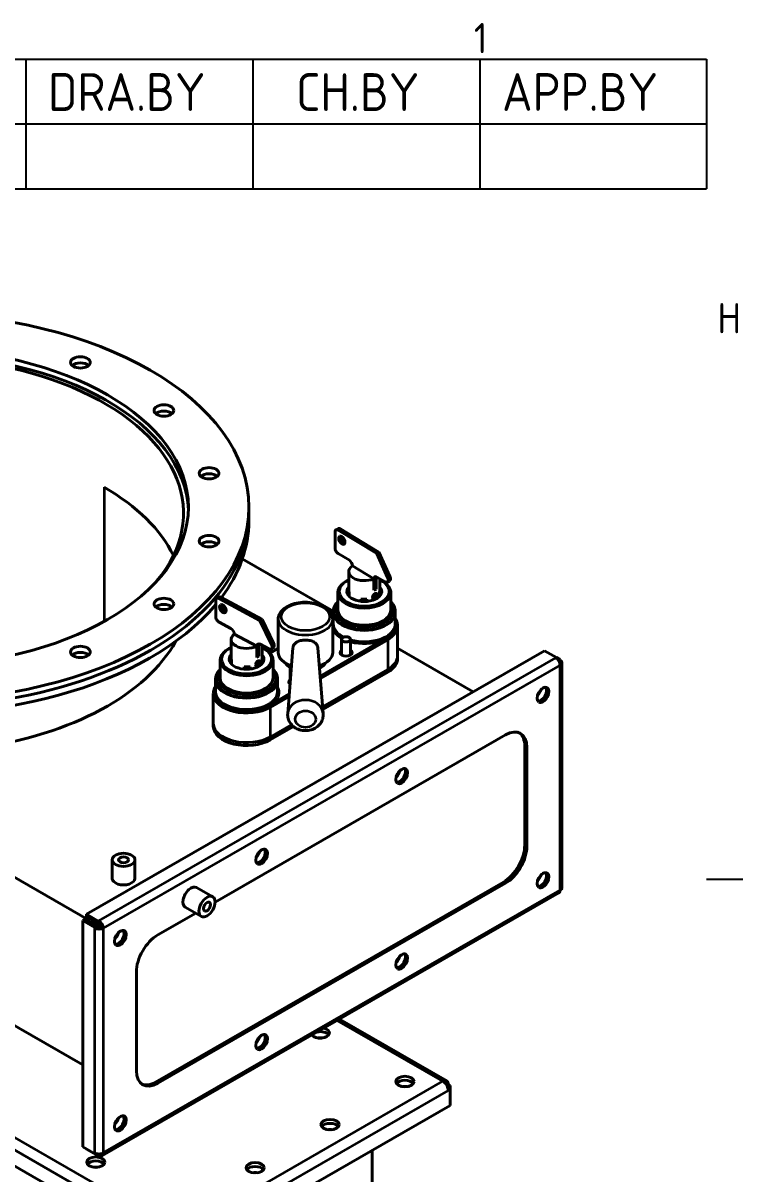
# Model space of a CAD drawing. Header units: millimetres. Extents: x 0 to 4205, y 0 to 2970.
# Drawn here: x 3879.1 to 4117, y 2501.3 to 2882 of the extents above; entities that cross this region are included whole.
import ezdxf

# ---------------------------------------------------------------- set-up
doc = ezdxf.new("R2010")
doc.units = ezdxf.units.MM
doc.header["$LTSCALE"] = 5
doc.layers.get('0').update_dxf_attribs({"color": 3, "lineweight": 25})
for name, color, linetype, lineweight in [('가시적인 것(ISO)', 3, 'Continuous', 40), ('가시적인 좁은 것(ISO)', 3, 'Continuous', 35), ('경계(ISO)', 7, 'Continuous', 25), ('기호(ISO)', 5, 'Continuous', 25)]:
    doc.layers.add(name, color=color, linetype=linetype, lineweight=lineweight)
doc.styles.add('ISO ProportionalPSTEK', font='isocp.shx')
doc.styles.add('문자 텍스트_PSTEK_POSCO', font='isocp.shx')

# ---------------------------------------------------------------- blocks, each defined once
blk = doc.blocks.new('경계 Default Border')
at = {"layer": '경계(ISO)'}
blk.add_line((821, 519.75), (823.4, 519.75), dxfattribs=at)
at = {"layer": '경계(ISO)', "color": 2, "char_height": 2, "attachment_point": 7, "style": '문자 텍스트_PSTEK_POSCO'}
for s, insert in [('1', (805.616, 574.4)), ('H', (821.719, 555.875))]:
    blk.add_mtext(s, dxfattribs=dict(at, insert=insert))
blk = doc.blocks.new('리비전 내역')
at = {"layer": '기호(ISO)'}
for p, q in [((669, 574), (821, 574)), ((776, 574), (776, 569.72)), ((791, 574), (791, 569.72)), ((806, 574), (806, 569.72)), ((821, 574), (821, 569.72)), ((669, 569.72), (821, 569.72)), ((776, 569.72), (776, 565.44)), ((791, 569.72), (791, 565.44)), ((806, 569.72), (806, 565.44)), ((821, 569.72), (821, 565.44)), ((669, 565.44), (821, 565.44))]:
    blk.add_line(p, q, dxfattribs=at)
at = {"layer": '기호(ISO)', "color": 2, "char_height": 2.5, "attachment_point": 7, "style": 'ISO ProportionalPSTEK'}
for s, insert in [('DRA.BY', (777.476, 570.583)), ('CH.BY', (793.864, 570.583)), ('APP.BY', (807.478, 570.583))]:
    blk.add_mtext(s, dxfattribs=dict(at, insert=insert))

msp = doc.modelspace()

# ---------------------------------------------------------------- linework, layer by layer
at = {"layer": '가시적인 것(ISO)'}
for p, q in [((3953.7363, 2719.794), (3953.7363, 2721.8379)), ((3953.7363, 2719.794), (3953.7363, 2717.3414)), ((3982.5186, 2714.3773), (3983.2439, 2714.7738)), ((3996.7003, 2706.9575), (3983.9634, 2714.6839)), ((3982.2054, 2713.6876), (3982.2054, 2708.3735)), ((3995.9751, 2706.561), (3983.2381, 2714.2874)), ((3981.6126, 2687.4194), (3951.5582, 2704.7266)), ((3983.2381, 2706.5207), (3986.9556, 2704.2657)), ((3995.9751, 2706.561), (3996.7003, 2706.9575)), ((3999.5821, 2698.56), (3995.9751, 2706.561)), ((4000.3074, 2698.9565), (3996.7003, 2706.9575)), ((3986.7376, 2700.4809), (3986.7376, 2694.3493)), ((3987.9883, 2702.4129), (3995.0116, 2698.1525)), ((3995.0116, 2694.3911), (3995.0116, 2698.1525)), ((3995.0284, 2694.3808), (3995.0284, 2698.1423)), ((3995.7537, 2694.7773), (3995.7537, 2698.5387)), ((3996.0612, 2698.7421), (3998.7507, 2697.1106)), ((3996.9876, 2698.1801), (3996.9876, 2694.3493)), ((3999.4702, 2697.0207), (4000.1955, 2697.4172)), ((3943.0758, 2691.6367), (3943.7586, 2692.0574)), ((3958.0622, 2684.7329), (3944.5455, 2692.0067)), ((3983.1126, 2693.5318), (3983.1126, 2687.8089)), ((3986.8118, 2693.8489), (3986.8118, 2692.358)), ((3995.0224, 2692.5281), (3994.7957, 2692.6587)), ((3995.0116, 2694.3911), (3995.0284, 2694.3808)), ((3995.0224, 2692.5281), (3995.0224, 2692.3041)), ((3995.0284, 2694.3808), (3995.7537, 2694.7773)), ((3996.8614, 2693.6984), (3996.8614, 2692.3042)), ((3996.8614, 2693.2154), (3996.9134, 2693.2146)), ((3996.9134, 2693.8489), (3996.9134, 2693.2146)), ((4000.6126, 2693.5318), (4000.6126, 2687.8089)), ((3942.7668, 2690.9494), (3942.7668, 2685.6354)), ((3957.3794, 2684.3121), (3943.8627, 2691.586)), ((3990.7322, 2691.4707), (3990.7322, 2690.694)), ((3990.7589, 2691.4673), (3990.7589, 2690.6909)), ((3992.7316, 2691.4408), (3992.7316, 2690.6674)), ((3957.3794, 2684.3121), (3958.0622, 2684.7329)), ((3961.2073, 2676.4393), (3957.3794, 2684.3121)), ((3961.89, 2676.86), (3958.0622, 2684.7329)), ((3963.4171, 2673.7497), (3963.4171, 2684.7865)), ((3981.3347, 2685.5604), (3981.6126, 2685.7204)), ((3981.4171, 2673.7497), (3981.4171, 2684.7865)), ((3981.6126, 2686.9914), (3981.6126, 2683.3124)), ((4002.1126, 2686.9914), (4002.1126, 2683.2865)), ((3943.8627, 2683.8193), (3947.8077, 2681.6963)), ((4002.8626, 2682.4949), (4002.8626, 2672.6843)), ((3947.8467, 2678.0852), (3947.8467, 2671.9536)), ((3948.9037, 2679.8802), (3956.3569, 2675.8693)), ((3984.3522, 2672.98), (3984.3522, 2678.1156)), ((3987.3522, 2672.98), (3987.3522, 2678.1156)), ((3998.126, 2677.91), (3998.126, 2677.91)), ((3900.0851, 2587.187), (4051.4666, 2674.3618)), ((3956.3569, 2672.1079), (3956.3569, 2675.8693)), ((3956.3748, 2672.0983), (3956.3748, 2675.8597)), ((3957.0576, 2672.5191), (3957.0576, 2676.2805)), ((3957.4707, 2676.4963), (3960.325, 2674.9603)), ((3958.0967, 2676.1594), (3958.0967, 2671.9536)), ((3960.4821, 2673.8528), (3960.4821, 2674.0437)), ((3960.6665, 2673.6583), (3963.4171, 2675.2423)), ((3961.1119, 2674.9096), (3961.7947, 2675.3304)), ((3968.3047, 2675.2887), (3966.5512, 2653.5705)), ((3976.5296, 2675.2887), (3978.283, 2653.5705)), ((4027.8771, 2660.7775), (4002.8626, 2675.1824)), ((4051.4666, 2674.3618), (4055.3557, 2672.1222)), ((3944.2217, 2671.136), (3944.2217, 2665.4132)), ((3947.9142, 2671.476), (3947.9142, 2670.796)), ((3947.9142, 2670.796), (3947.9819, 2670.7974)), ((3947.9819, 2671.2801), (3947.9819, 2669.8993)), ((3952.1424, 2669.0412), (3952.1424, 2668.2682)), ((3954.1066, 2669.0755), (3954.1066, 2668.2987)), ((3954.1412, 2669.0801), (3954.1412, 2668.3028)), ((3956.1315, 2670.1324), (3956.0543, 2670.1769)), ((3956.1315, 2670.1324), (3956.1315, 2669.8339)), ((3956.3569, 2672.1079), (3956.3748, 2672.0983)), ((3956.3748, 2672.0983), (3957.0576, 2672.5191)), ((3958.0291, 2671.476), (3958.0291, 2669.9693)), ((3961.7217, 2671.136), (3961.7217, 2665.4132)), ((4002.8626, 2671.7441), (4002.8626, 2672.6843)), ((4055.3557, 2672.1222), (4055.1486, 2672.003)), ((4055.3557, 2671.8661), (4055.3557, 2672.1222)), ((4056.5628, 2671.4217), (4055.3557, 2672.1168)), ((4056.0416, 2671.1216), (4056.5628, 2671.4217)), ((4056.1506, 2670.9448), (4056.5628, 2671.1823)), ((4056.5628, 2671.1823), (4056.5628, 2671.4217)), ((4057.1486, 2595.9711), (4057.1486, 2670.3679)), ((3967.3816, 2663.8552), (3967.3816, 2668.3429)), ((3978.1028, 2655.8023), (3999.6407, 2668.2052)), ((3978.1028, 2655.8023), (3999.6407, 2668.2052)), ((3978.1754, 2654.9039), (3999.6407, 2667.265)), ((3942.7217, 2664.5956), (3942.7217, 2660.8907)), ((3963.2217, 2664.5956), (3963.2217, 2660.9167)), ((3941.9717, 2660.0991), (3941.9717, 2650.2886)), ((3901.0859, 2585.1652), (3777.9628, 2656.0671)), ((3941.9717, 2649.3484), (3941.9717, 2650.2886)), ((3960.7499, 2645.8094), (3967.8276, 2649.8852)), ((3960.7499, 2645.8094), (3967.8276, 2649.8852)), ((3942.5418, 2591.2211), (4038.5316, 2646.498)), ((3960.7499, 2644.8692), (3968.4418, 2649.2987)), ((4044.8956, 2610.0998), (4044.8956, 2642.8017)), ((4045.6027, 2642.3945), (4045.6027, 2609.6926)), ((3898.878, 2537.3838), (3777.9628, 2607.0143)), ((3908.5631, 2599.0597), (3908.5631, 2605.1913)), ((3916.0631, 2599.0597), (3916.0631, 2605.1913)), ((3922.9197, 2531.6831), (4037.8245, 2597.8524)), ((4038.5316, 2597.4452), (3923.6268, 2531.2759)), ((3905.1794, 2507.3016), (4056.1467, 2594.2379)), ((3936.4583, 2596.0215), (3941.7616, 2592.9676)), ((3932.7155, 2589.5222), (3938.0188, 2586.4682)), ((3899.5851, 2585.5034), (3898.878, 2585.0962)), ((3903.4742, 2583.2638), (3899.5851, 2585.5034)), ((3903.9742, 2584.9474), (3900.0851, 2587.187)), ((3900.0851, 2586.3694), (3900.0851, 2587.187)), ((3903.9742, 2584.1299), (3900.0851, 2586.3694)), ((3901.358, 2585.6365), (3900.858, 2584.7704)), ((3901.7065, 2584.8552), (3902.2106, 2585.1455)), ((3923.6268, 2580.3287), (3936.1535, 2587.5424)), ((3898.878, 2585.0962), (3902.7671, 2582.8567)), ((3898.878, 2510.2205), (3898.878, 2585.0962)), ((3901.7065, 2584.8552), (3903.4742, 2583.8372)), ((3901.7065, 2584.2818), (3901.7065, 2584.8552)), ((3903.4742, 2583.2638), (3902.7671, 2582.8567)), ((3903.4742, 2583.0244), (3902.7671, 2582.6172)), ((3902.7671, 2582.8567), (3902.7671, 2582.6172)), ((3904.1854, 2584.2468), (3903.4742, 2583.8372)), ((3903.4742, 2583.8372), (3903.4742, 2583.2638)), ((3903.4742, 2583.0244), (3903.4742, 2583.2638)), ((3904.1813, 2585.0667), (3903.9742, 2584.9474)), ((3903.9742, 2584.1299), (3903.9742, 2584.9474)), ((3904.1813, 2584.2491), (3903.9742, 2584.1299)), ((3904.633, 2583.8005), (3904.089, 2582.8582)), ((3904.1813, 2584.2491), (3904.1813, 2585.0667)), ((3904.8884, 2583.0244), (3905.5955, 2582.6172)), ((3916.5557, 2535.3794), (3916.5557, 2568.0813)), ((3775.4715, 2561.9671), (3929.7182, 2473.1423)), ((4019.0963, 2532.078), (3983.6503, 2552.49)), ((4019.6165, 2530.9295), (4019.1012, 2530.6327)), ((4019.3678, 2530.0821), (4020.2279, 2530.5774)), ((4019.5083, 2529.66), (4020.2279, 2529.2456)), ((4019.6165, 2530.9295), (4020.2279, 2530.5774)), ((4020.2279, 2529.2456), (4019.6165, 2528.8935)), ((4020.2279, 2530.5774), (4020.2279, 2529.2456)), ((4020.2279, 2529.2456), (4020.2279, 2523.9316)), ((4020.2279, 2523.9316), (3932.031, 2473.1423)), ((3902.7671, 2507.981), (3898.878, 2510.2205)), ((3900.0851, 2509.5254), (3900.0851, 2509.52)), ((3900.0851, 2509.52), (3903.9742, 2507.2804)), ((3994.5142, 2322.5816), (3994.5142, 2509.124)), ((3902.7671, 2508.2204), (3902.7671, 2507.981)), ((3902.9904, 2508.1095), (3902.7671, 2507.981)), ((3903.9742, 2507.8893), (3903.9742, 2507.2804)), ((3903.9742, 2507.2804), (3904.1813, 2507.3997)), ((3904.1813, 2507.8831), (3904.1813, 2507.3997))]:
    msp.add_line(p, q, dxfattribs=at)
for centre, major_axis, ratio in [((3842.4863, 2721.8379), (-111.25, 0), 0.5758617), ((3842.4863, 2721.8379), (91.25, 0), 0.5758617), ((3898.0433, 2769.719), (3.25, 0), 0.5758617), ((3925.6332, 2753.831), (3.25, 0), 0.5758617), ((3940.5648, 2733.0724), (3.25, 0), 0.5758617), ((3940.5648, 2710.6034), (3.25, 0), 0.5758617), ((3984.443, 2710.8995), (-0.7195, 1.3162), 0.56286886), ((3925.6332, 2689.8447), (3.25, 0), 0.5758617), ((3945.1413, 2688.2409), (-0.7869, 1.277), 0.59732622), ((3985.8522, 2678.1156), (1.5, 0), 0.5758617), ((3898.0433, 2673.9567), (3.25, 0), 0.5758617), ((4050.906, 2659.7555), (-1.3723, -2.3831), 0.57809312), ((4004.2369, 2632.8806), (-1.3723, -2.3831), 0.57809312), ((3957.9214, 2606.2093), (-1.3723, -2.3831), 0.57809312), ((3912.3131, 2605.1913), (3.75, 0), 0.5758617), ((3912.3131, 2605.1913), (1.6617, 0), 0.5758617), ((4050.906, 2598.4395), (-1.3723, -2.3831), 0.57809312), ((3939.8902, 2589.7179), (-1.8714, -3.2497), 0.57809312), ((3939.8902, 2589.7179), (-0.8293, -1.44), 0.57809312), ((3911.2524, 2579.3344), (-1.3723, -2.3831), 0.57809312), ((4004.2369, 2571.5646), (-1.3723, -2.3831), 0.57809312), ((3957.9214, 2544.8933), (-1.3723, -2.3831), 0.57809312), ((4005.2976, 2531.8536), (3, 0), 0.5758617), ((3911.2524, 2518.0184), (-1.3723, -2.3831), 0.57809312), ((3980.5489, 2517.6017), (3, 0), 0.5758617), ((3903.1207, 2505.1823), (3, 0), 0.5758617), ((3955.8001, 2503.3499), (3, 0), 0.5758617)]:
    msp.add_ellipse(centre, major_axis=major_axis, ratio=ratio, dxfattribs=at)
for centre, major_axis, ratio, start_param, end_param in [((3842.4863, 2719.794), (-89.65, 0), 0.5758617, 2.69152179, 6.73325617), ((3842.4863, 2719.794), (91.25, 0), 0.5758617, 0.01944908, 3.12214357), ((3898.0433, 2767.6752), (-3.25, 0), 0.5758617, 3.71921786, 5.7055601), ((3925.6332, 2751.7872), (-3.25, 0), 0.5758617, 3.71921786, 5.7055601), ((3940.5648, 2731.0285), (-3.25, 0), 0.5758617, 3.71921786, 5.7055601), ((3842.4863, 2691.9156), (89.65, 0), 0.5758617, 0.27339621, 0.78539816), ((3842.4863, 2719.794), (111.25, 0), 0.5758617, 3.14159265, 6.28318531), ((3842.4863, 2719.794), (111.25, 0), 0.5758617, 3.14159265, 6.28318531), ((3842.4863, 2717.3414), (-111.25, 0), 0.5758617, 0, 2.6937835), ((3842.4863, 2717.3414), (111.25, 0), 0.5758617, 5.87582548, 6.28318531), ((3983.9634, 2713.4576), (-0.7195, 1.3162), 0.56286886, 5.51238661, 6.28318531), ((3983.2381, 2713.0611), (-0.7195, 1.3162), 0.56286886, 5.51238661, 7.08318293), ((3985.1682, 2711.296), (0.7195, -1.3162), 0.56286886, 3.65309078, 5.77168718), ((3940.5648, 2708.5595), (-3.25, 0), 0.5758617, 3.71921786, 5.7055601), ((3983.2381, 2707.7471), (0.7195, -1.3162), 0.56286886, 3.94159028, 5.51238661), ((3986.9556, 2703.0394), (0.7195, -1.3162), 0.56286886, 0.79999763, 2.37079395), ((3991.8626, 2700.4809), (-5.125, 0), 0.5758617, 5.56950331, 8.51566315), ((3996.0612, 2697.5158), (-0.7195, 1.3162), 0.56286886, 5.51238661, 7.08318293), ((3996.7864, 2697.9123), (-0.7195, 1.3162), 0.56286886, 0.51149813, 0.79999763), ((3991.8626, 2700.4809), (5.125, 0), 0.5758617, 5.57458351, 5.66129034), ((3998.7507, 2698.3369), (0.7195, -1.3162), 0.56286886, 5.51238661, 7.71820967), ((3999.476, 2698.7334), (0.7195, -1.3162), 0.56286886, 0, 1.43502436), ((3943.8627, 2690.3597), (-0.7869, 1.277), 0.59732622, 5.48221251, 7.05300883), ((3944.5455, 2690.7804), (-0.7869, 1.277), 0.59732622, 5.48221251, 6.28318531), ((3991.8626, 2693.9406), (-5.75, 0), 0.5758617, 5.81260284, 9.89536042), ((3991.8626, 2692.7142), (-5.75, 0), 0.5758617, 5.81074771, 6.09693291), ((3991.8626, 2694.3493), (-5.125, 0), 0.5758617, 0, 0.17038155), ((3991.8626, 2693.9406), (4, 0), 0.5758617, 5.62311497, 5.71399405), ((3991.8626, 2694.3493), (5.125, 0), 0.5758617, 6.06080328, 6.28318531), ((3991.8626, 2692.7142), (5.75, 0), 0.5758617, 0.1862524, 0.4724376), ((3925.6332, 2687.8008), (-3.25, 0), 0.5758617, 3.71921786, 5.7055601), ((3945.8241, 2688.6616), (0.7869, -1.277), 0.59732622, 3.60561536, 5.8191626), ((3991.8626, 2694.3493), (-5.125, 0), 0.5758617, 1.3484143, 1.74117788), ((3943.8627, 2685.0456), (0.7869, -1.277), 0.59732622, 3.91141618, 5.48221251), ((3991.8626, 2686.9914), (-10.25, 0), 0.5758617, 6.24936348, 9.45859979), ((3991.8626, 2687.8089), (-8.75, 0), 0.5758617, 0, 3.14159265), ((3947.8077, 2680.47), (0.7869, -1.277), 0.59732622, 0.76982353, 2.34061985), ((3842.4863, 2693.2237), (91.25, 0), 0.5758617, 3.92699082, 5.97808079), ((3952.9717, 2678.0852), (-5.125, 0), 0.5758617, 5.62935276, 8.5755126), ((3957.4707, 2675.27), (-0.7869, 1.277), 0.59732622, 5.48221251, 7.05300883), ((3958.1535, 2675.6907), (-0.7869, 1.277), 0.59732622, 0.4640227, 0.76982353), ((3952.9717, 2678.0852), (5.125, 0), 0.5758617, 5.63516919, 5.73732576), ((3961.0077, 2676.6074), (0.7869, -1.277), 0.59732622, 0, 1.40485026), ((3991.8626, 2672.6843), (-11, 0), 0.5758617, 4.10891769, 4.10892318), ((3898.0433, 2671.9129), (-3.25, 0), 0.5758617, 3.71921786, 5.7055601), ((3952.9717, 2671.5448), (-5.75, 0), 0.5758617, 5.81260284, 9.89536042), ((3958.9821, 2674.0437), (1.5, 0), 0.5758617, 6.09248454, 7.77818741), ((3960.325, 2676.1866), (0.7869, -1.277), 0.59732622, 5.48221251, 7.68803557), ((3972.4171, 2673.7497), (-9, 0), 0.5758617, 0, 1.03477848), ((3972.4171, 2673.7497), (9, 0), 0.5758617, 5.24840683, 6.28318531), ((3985.8522, 2673.7418), (-2, 0), 0.5758617, 5.56045106, 10.14751221), ((3952.9717, 2670.3185), (-5.75, 0), 0.5758617, 5.81074771, 6.09693291), ((3952.9717, 2671.9536), (-5.125, 0), 0.5758617, 0, 0.230231), ((3952.9717, 2671.9536), (-5.125, 0), 0.5758617, 1.40826374, 1.80102732), ((3952.9717, 2671.5448), (4, 0), 0.5758617, 5.62311497, 5.78428346), ((3952.9717, 2671.9536), (5.125, 0), 0.5758617, 6.12065272, 6.28318531), ((3952.9717, 2670.3185), (5.75, 0), 0.5758617, 0.1862524, 0.4724376), ((3968.8816, 2668.3429), (-1.5, 0), 0.5758617, 5.52561209, 6.94784004), ((3991.8626, 2672.6843), (11, 0), 0.5758617, 5.49778714, 6.28318531), ((3991.8626, 2672.6843), (11, 0), 0.5758617, 5.49778714, 6.28318531), ((3991.8626, 2671.7441), (11, 0), 0.5758617, 5.49778714, 6.28318531), ((4055.1486, 2670.3679), (0.9981, -1.7332), 0.57809312, 0.78733187, 2.3581282), ((4055.1486, 2670.3679), (2, 0), 0.5758617, 5.49778714, 7.06858347), ((3952.9717, 2665.4132), (-8.75, 0), 0.5758617, 0, 3.14159265), ((3952.9717, 2664.5956), (-10.25, 0), 0.5758617, 6.24936348, 9.45859979), ((3968.8816, 2663.9691), (-2, 0), 0.5758617, 5.56045106, 6.96758647), ((4048.4311, 2661.1807), (-1.3723, -2.3831), 0.57809312, 1.11570041, 2.02589224), ((4048.4311, 2661.1807), (1.3723, 2.3831), 0.57809312, 4.25729306, 5.1674849), ((4050.1989, 2660.1627), (-1.3723, -2.3831), 0.57809312, 0.25953791, 2.88205475), ((4050.1989, 2660.1627), (1.3723, 2.3831), 0.57809312, 3.40113056, 6.0236474), ((3952.9717, 2650.2886), (-11, 0), 0.5758617, 0, 2.35619449), ((3952.9717, 2650.2886), (-11, 0), 0.5758617, 0, 2.35619449), ((3952.9717, 2649.3484), (-11, 0), 0.5758617, 0, 2.35619449), ((4038.5316, 2638.3225), (4.9903, 8.6658), 0.57809312, 5.49585344, 7.06664976), ((4037.8245, 2638.7297), (4.9903, 8.6658), 0.57809312, 5.49585344, 6.21255225), ((4001.7621, 2634.3058), (-1.3723, -2.3831), 0.57809312, 1.11570041, 2.02589224), ((4001.7621, 2634.3058), (1.3723, 2.3831), 0.57809312, 4.25729306, 5.1674849), ((4003.5298, 2633.2878), (-1.3723, -2.3831), 0.57809312, 0.25953791, 2.88205475), ((4003.5298, 2633.2878), (1.3723, 2.3831), 0.57809312, 3.40113056, 6.0236474), ((3957.2143, 2606.6165), (-1.3723, -2.3831), 0.57809312, 0.25953791, 2.88205475), ((3957.2143, 2606.6165), (1.3723, 2.3831), 0.57809312, 3.40113056, 6.0236474), ((4037.8245, 2606.0279), (4.9903, 8.6658), 0.57809312, 3.92505711, 5.49585344), ((4038.5316, 2605.6207), (-4.9903, -8.6658), 0.57809312, 0.78346445, 2.35426078), ((3955.4466, 2607.6345), (-1.3723, -2.3831), 0.57809312, 1.11570041, 2.02589224), ((3955.4466, 2607.6345), (1.3723, 2.3831), 0.57809312, 4.25729306, 5.1674849), ((4050.1989, 2598.8467), (-1.3723, -2.3831), 0.57809312, 0.25953791, 2.88205475), ((4050.1989, 2598.8467), (1.3723, 2.3831), 0.57809312, 3.40113056, 6.0236474), ((3912.3131, 2599.0597), (3.75, 0), 0.5758617, 3.14159265, 6.28318531), ((3934.5869, 2592.7718), (-1.8714, -3.2497), 0.57809312, 3.14159265, 6.28318531), ((4048.4311, 2599.8647), (-1.3723, -2.3831), 0.57809312, 1.11570041, 2.02589224), ((4048.4311, 2599.8647), (1.3723, 2.3831), 0.57809312, 4.25729306, 5.1674849), ((4055.1486, 2595.9711), (0.9981, -1.7332), 0.57809312, 0, 0.78733187), ((4055.1486, 2595.9711), (2, 0), 0.5758617, 5.49778714, 6.28318531), ((3904.1813, 2583.4316), (2, 0), 0.5758617, 3.92699082, 5.49778714), ((3904.1813, 2583.4316), (-1, 0), 0.5758617, 0.78539816, 2.35619449), ((3904.1813, 2583.4316), (-0.9981, 1.7332), 0.57809312, 3.92892453, 5.49972085), ((3904.1813, 2583.4316), (-0.499, 0.8666), 0.57809312, 3.92892453, 5.49972085), ((3910.5453, 2579.7416), (-1.3723, -2.3831), 0.57809312, 0.25953791, 2.88205475), ((3910.5453, 2579.7416), (1.3723, 2.3831), 0.57809312, 3.40113056, 6.0236474), ((3908.7775, 2580.7596), (-1.3723, -2.3831), 0.57809312, 1.11570041, 2.02589224), ((3908.7775, 2580.7596), (1.3723, 2.3831), 0.57809312, 4.25729306, 5.1674849), ((3923.6268, 2572.1532), (4.9903, 8.6658), 0.57809312, 0.78346445, 2.35426078), ((4003.5298, 2571.9718), (-1.3723, -2.3831), 0.57809312, 0.25953791, 2.88205475), ((4003.5298, 2571.9718), (1.3723, 2.3831), 0.57809312, 3.40113056, 6.0236474), ((4001.7621, 2572.9898), (-1.3723, -2.3831), 0.57809312, 1.11570041, 2.02589224), ((4001.7621, 2572.9898), (1.3723, 2.3831), 0.57809312, 4.25729306, 5.1674849), ((3957.2143, 2545.3005), (-1.3723, -2.3831), 0.57809312, 0.25953791, 2.88205475), ((3957.2143, 2545.3005), (1.3723, 2.3831), 0.57809312, 3.40113056, 6.0236474), ((3977.3669, 2547.9378), (3, 0), 0.5758617, 3.53479869, 7.46077559), ((3977.3669, 2546.6298), (3, 0), 0.5758617, 0.38826696, 1.94743594), ((3977.3669, 2546.6298), (3, 0), 0.5758617, 0.38826696, 1.94743594), ((3955.4466, 2546.3185), (-1.3723, -2.3831), 0.57809312, 1.11570041, 2.02589224), ((3955.4466, 2546.3185), (1.3723, 2.3831), 0.57809312, 4.25729306, 5.1674849), ((3977.3669, 2544.5859), (3, 0), 0.5758617, 1.325741, 1.81585165), ((3977.3669, 2544.5859), (-3, 0), 0.5758617, 4.46733366, 4.9574443), ((3923.6268, 2539.4514), (-4.9903, -8.6658), 0.57809312, 5.49585344, 7.06664976), ((4005.2976, 2530.5455), (3, 0), 0.5758617, 0.38826696, 2.7533257), ((4005.2976, 2530.5455), (-3, 0), 0.5758617, 3.52985961, 5.89491835), ((3922.9197, 2539.8585), (-4.9903, -8.6658), 0.57809312, 0.07063306, 0.78346445), ((4005.2976, 2528.5017), (3, 0), 0.5758617, 1.325741, 1.81585165), ((4005.2976, 2528.5017), (-3, 0), 0.5758617, 4.46733366, 4.9574443), ((3910.5453, 2518.4255), (-1.3723, -2.3831), 0.57809312, 0.25953791, 2.88205475), ((3910.5453, 2518.4255), (1.3723, 2.3831), 0.57809312, 3.40113056, 6.0236474), ((3908.7775, 2519.4435), (-1.3723, -2.3831), 0.57809312, 1.11570041, 2.02589224), ((3908.7775, 2519.4435), (1.3723, 2.3831), 0.57809312, 4.25729306, 5.1674849), ((3980.5489, 2516.2937), (3, 0), 0.5758617, 0.38826696, 2.7533257), ((3980.5489, 2516.2937), (-3, 0), 0.5758617, 3.52985961, 5.89491835), ((3980.5489, 2514.2498), (3, 0), 0.5758617, 1.325741, 1.81585165), ((3980.5489, 2514.2498), (-3, 0), 0.5758617, 4.46733366, 4.9574443), ((3903.1207, 2503.8742), (3, 0), 0.5758617, 0.38826696, 2.7533257), ((3903.1207, 2503.8742), (-3, 0), 0.5758617, 3.52985961, 5.89491835), ((3904.1813, 2509.0348), (-2, 0), 0.5758617, 0.78539816, 2.35619449), ((3904.1813, 2509.0348), (0.9981, -1.7332), 0.57809312, 5.49972085, 7.07051718), ((3903.1207, 2501.8303), (3, 0), 0.5758617, 1.325741, 1.81585165), ((3903.1207, 2501.8303), (-3, 0), 0.5758617, 4.46733366, 4.9574443), ((3955.8001, 2502.0418), (3, 0), 0.5758617, 0.38826696, 2.7533257), ((3955.8001, 2502.0418), (-3, 0), 0.5758617, 3.52985961, 5.89491835), ((3955.8001, 2499.998), (3, 0), 0.5758617, 1.325741, 1.81585165), ((3955.8001, 2499.998), (-3, 0), 0.5758617, 4.46733366, 4.9574443)]:
    msp.add_ellipse(centre, major_axis=major_axis, ratio=ratio, start_param=start_param, end_param=end_param, dxfattribs=at)
for points, knots in [([(3986.7376, 2697.8015), (3986.6846, 2697.7788), (3986.632, 2697.7557), (3985.8267, 2697.3935), (3985.1625, 2696.9795), (3984.0881, 2696.0312), (3983.6744, 2695.497), (3983.2174, 2694.4746), (3983.1126, 2694.0037), (3983.1126, 2693.5318)], [4.567149765, 4.567149765, 4.567149765, 4.567149765, 4.589967416, 4.589967416, 4.919666818, 4.919666818, 5.245834818, 5.245834818, 5.497787144, 5.497787144, 5.497787144, 5.497787144]), ([(4000.6126, 2693.5318), (4000.6126, 2694.071), (4000.4753, 2694.6085), (3999.9439, 2695.6418), (3999.5365, 2696.134), (3998.4774, 2697.0372), (3997.8103, 2697.4415), (3997.034, 2697.7815), (3997.0108, 2697.7915), (3996.9876, 2697.8015)], [2.35619449, 2.35619449, 2.35619449, 2.35619449, 2.644088161, 2.644088161, 2.950112006, 2.950112006, 3.276807221, 3.276807221, 3.286831869, 3.286831869, 3.286831869, 3.286831869]), ([(3996.0485, 2692.8512), (3996.0485, 2692.9488), (3996.0354, 2693.0352), (3995.9854, 2693.1779), (3995.9484, 2693.2342), (3995.8872, 2693.282), (3995.8737, 2693.2907), (3995.799, 2693.329), (3995.7251, 2693.3367), (3995.5647, 2693.3102), (3995.4798, 2693.2793), (3995.2949, 2693.1783), (3995.2033, 2693.1099), (3995.0282, 2692.9557), (3994.9366, 2692.8575), (3994.84, 2692.7257), (3994.8223, 2692.7), (3994.7413, 2692.575), (3994.6894, 2692.4705), (3994.6174, 2692.2609), (3994.598, 2692.1563), (3994.598, 2692.058)], [0, 0, 0, 0, 0.071625418, 0.071625418, 0.143338295, 0.143338295, 0.162219265, 0.162219265, 0.241274913, 0.241274913, 0.314152493, 0.314152493, 0.393531213, 0.393531213, 0.488670347, 0.488670347, 0.511158125, 0.511158125, 0.597293293, 0.597293293, 0.684217779, 0.684217779, 0.684217779, 0.684217779]), ([(3994.598, 2692.058), (3994.598, 2691.9593), (3994.6176, 2691.8684), (3994.6899, 2691.7124), (3994.7421, 2691.6473), (3994.8236, 2691.5877), (3994.8414, 2691.5765), (3994.938, 2691.5254), (3995.029, 2691.5075), (3995.2117, 2691.5203), (3995.3025, 2691.5474), (3995.4789, 2691.6437), (3995.5636, 2691.7123), (3995.7236, 2691.8866), (3995.7972, 2691.9943), (3995.872, 2692.139), (3995.8856, 2692.1675), (3995.9474, 2692.3061), (3995.9847, 2692.4208), (3996.0352, 2692.6442), (3996.0485, 2692.7531), (3996.0485, 2692.8512)], [0, 0, 0, 0, 0.072371518, 0.072371518, 0.144078969, 0.144078969, 0.162932865, 0.162932865, 0.241638474, 0.241638474, 0.31428468, 0.31428468, 0.386777317, 0.386777317, 0.465085274, 0.465085274, 0.483988205, 0.483988205, 0.555536014, 0.555536014, 0.627117771, 0.627117771, 0.627117771, 0.627117771]), ([(3994.6035, 2691.9687), (3994.6366, 2691.9806), (3994.6695, 2691.9953), (3994.7894, 2692.0607), (3994.8726, 2692.129), (3995.0292, 2692.3032), (3995.1006, 2692.4113), (3995.1728, 2692.5568), (3995.1861, 2692.5856), (3995.2486, 2692.7322), (3995.2857, 2692.8552), (3995.3259, 2693.0527), (3995.3363, 2693.1293), (3995.3407, 2693.2016)], [0.287949809, 0.287949809, 0.287949809, 0.287949809, 0.314677352, 0.314677352, 0.386593356, 0.386593356, 0.464707791, 0.464707791, 0.483735374, 0.483735374, 0.559557222, 0.559557222, 0.609541008, 0.609541008, 0.609541008, 0.609541008]), ([(3963.4171, 2684.7865), (3963.4171, 2685.3462), (3963.549, 2685.9035), (3964.055, 2686.9785), (3964.4464, 2687.4892), (3965.479, 2688.4516), (3966.148, 2688.8881), (3967.68, 2689.6149), (3968.5495, 2689.8996), (3970.3797, 2690.2843), (3971.3394, 2690.3855), (3973.2584, 2690.4004), (3974.2172, 2690.3151), (3976.0508, 2689.9636), (3976.9248, 2689.697), (3978.5081, 2688.993), (3979.2164, 2688.5545), (3980.3666, 2687.5305), (3980.8168, 2686.9461), (3981.3052, 2685.8178), (3981.4171, 2685.303), (3981.4171, 2684.7865)], [0.78539816, 0.78539816, 0.78539816, 0.78539816, 1.05008008, 1.05008008, 1.33887525, 1.33887525, 1.66703423, 1.66703423, 2.00618946, 2.00618946, 2.34267727, 2.34267727, 2.67753337, 2.67753337, 3.01377789, 3.01377789, 3.35286496, 3.35286496, 3.6827345, 3.6827345, 3.92699082, 3.92699082, 3.92699082, 3.92699082]), ([(3983.1126, 2690.6078), (3982.7595, 2690.2627), (3982.461, 2689.8928), (3981.8543, 2688.8882), (3981.6421, 2688.2216), (3981.5905, 2686.9167), (3981.7287, 2686.2834), (3982.3122, 2685.0665), (3982.7697, 2684.486), (3983.753, 2683.6141), (3984.2114, 2683.2889), (3984.7188, 2682.9967)], [4.96538442, 4.96538442, 4.96538442, 4.96538442, 5.16306999, 5.16306999, 5.47500972, 5.47500972, 5.76719304, 5.76719304, 6.07377689, 6.07377689, 6.28318531, 6.28318531, 6.28318531, 6.28318531]), ([(3984.7188, 2682.9967), (3985.5142, 2682.5386), (3986.4309, 2682.1619), (3988.4127, 2681.6006), (3989.4773, 2681.4157), (3991.6474, 2681.2527), (3992.7523, 2681.274), (3994.8968, 2681.52), (3995.936, 2681.7447), (3997.8493, 2682.3801), (3998.7226, 2682.7912), (4000.2121, 2683.7692), (4000.8289, 2684.3365), (4001.7128, 2685.5675), (4001.9905, 2686.2295), (4002.1635, 2687.5402), (4002.0831, 2688.1829), (4001.6085, 2689.4189), (4001.208, 2690.0098), (4000.6568, 2690.5642), (4000.6348, 2690.586), (4000.6126, 2690.6078)], [0, 0, 0, 0, 0.328294, 0.328294, 0.65570143, 0.65570143, 0.98202799, 0.98202799, 1.30848636, 1.30848636, 1.63619848, 1.63619848, 1.9641241, 1.9641241, 2.28034725, 2.28034725, 2.57382747, 2.57382747, 2.87614846, 2.87614846, 2.88859721, 2.88859721, 2.88859721, 2.88859721]), ([(4002.8626, 2682.4949), (4002.8626, 2683.172), (4002.6869, 2683.8471), (4002.2819, 2684.6181), (4002.2009, 2684.756), (4002.1126, 2684.8915)], [2.35619449, 2.35619449, 2.35619449, 2.35619449, 2.649947876, 2.649947876, 2.715075481, 2.715075481, 2.715075481, 2.715075481]), ([(3968.305, 2675.2885), (3968.3345, 2675.6416), (3968.4354, 2675.9827), (3968.8144, 2676.6408), (3969.1244, 2676.941), (3969.8423, 2677.4006), (3970.3025, 2677.5909), (3971.3236, 2677.8408), (3971.885, 2677.9013), (3972.4171, 2677.9013)], [7.67188402, 7.67188402, 7.67188402, 7.67188402, 7.93358862, 7.93358862, 8.24913211, 8.24913211, 8.56842571, 8.56842571, 8.88771932, 8.88771932, 8.88771932, 8.88771932]), ([(3972.4171, 2677.9013), (3972.9493, 2677.9013), (3973.5107, 2677.8408), (3974.5317, 2677.5909), (3974.9919, 2677.4006), (3975.7098, 2676.941), (3976.0199, 2676.6408), (3976.3989, 2675.9827), (3976.4998, 2675.6416), (3976.5292, 2675.2885)], [3.80902256, 3.80902256, 3.80902256, 3.80902256, 4.12831617, 4.12831617, 4.44760977, 4.44760977, 4.76315326, 4.76315326, 5.02485786, 5.02485786, 5.02485786, 5.02485786]), ([(3947.8467, 2675.4057), (3947.7937, 2675.383), (3947.7412, 2675.3599), (3946.9358, 2674.9978), (3946.2716, 2674.5837), (3945.1972, 2673.6354), (3944.7835, 2673.1012), (3944.3265, 2672.0789), (3944.2217, 2671.6079), (3944.2217, 2671.136)], [4.567149765, 4.567149765, 4.567149765, 4.567149765, 4.589967416, 4.589967416, 4.919666818, 4.919666818, 5.245834818, 5.245834818, 5.497787144, 5.497787144, 5.497787144, 5.497787144]), ([(3961.7217, 2671.136), (3961.7217, 2671.6753), (3961.5844, 2672.2127), (3961.053, 2673.246), (3960.6456, 2673.7382), (3959.5865, 2674.6415), (3958.9194, 2675.0457), (3958.1432, 2675.3857), (3958.12, 2675.3957), (3958.0967, 2675.4057)], [2.35619449, 2.35619449, 2.35619449, 2.35619449, 2.644088161, 2.644088161, 2.950112006, 2.950112006, 3.276807221, 3.276807221, 3.286831869, 3.286831869, 3.286831869, 3.286831869]), ([(3957.327, 2670.6027), (3957.327, 2670.7003), (3957.315, 2670.7862), (3957.2692, 2670.9273), (3957.2353, 2670.9824), (3957.1789, 2671.0282), (3957.1664, 2671.0364), (3957.0975, 2671.0723), (3957.0289, 2671.0775), (3956.8793, 2671.0456), (3956.7997, 2671.0119), (3956.6257, 2670.9047), (3956.539, 2670.8332), (3956.3729, 2670.6731), (3956.2856, 2670.5719), (3956.1933, 2670.4368), (3956.1764, 2670.4105), (3956.0989, 2670.2827), (3956.0491, 2670.1765), (3955.9801, 2669.9645), (3955.9614, 2669.8592), (3955.9614, 2669.7609)], [0, 0, 0, 0, 0.071625418, 0.071625418, 0.143338295, 0.143338295, 0.162219265, 0.162219265, 0.241274913, 0.241274913, 0.314152493, 0.314152493, 0.393531213, 0.393531213, 0.488670347, 0.488670347, 0.511158125, 0.511158125, 0.597293293, 0.597293293, 0.684217779, 0.684217779, 0.684217779, 0.684217779]), ([(3955.9614, 2669.7609), (3955.9614, 2669.6623), (3955.9803, 2669.572), (3956.0497, 2669.4184), (3956.0997, 2669.3551), (3956.1776, 2669.2982), (3956.1947, 2669.2877), (3956.2869, 2669.2398), (3956.3736, 2669.2249), (3956.5469, 2669.2439), (3956.6329, 2669.274), (3956.7989, 2669.3763), (3956.8782, 2669.4477), (3957.0276, 2669.6274), (3957.0958, 2669.7375), (3957.1649, 2669.8847), (3957.1775, 2669.9136), (3957.2344, 2670.0542), (3957.2686, 2670.1702), (3957.3149, 2670.3953), (3957.327, 2670.5045), (3957.327, 2670.6027)], [0, 0, 0, 0, 0.072371518, 0.072371518, 0.144078969, 0.144078969, 0.162932865, 0.162932865, 0.241638474, 0.241638474, 0.31428468, 0.31428468, 0.386777317, 0.386777317, 0.465085274, 0.465085274, 0.483988205, 0.483988205, 0.555536014, 0.555536014, 0.627117771, 0.627117771, 0.627117771, 0.627117771]), ([(3955.9635, 2669.7055), (3955.9707, 2669.7095), (3955.9778, 2669.7138), (3956.0673, 2669.7688), (3956.1452, 2669.8398), (3956.291, 2670.0192), (3956.3569, 2670.1297), (3956.4232, 2670.2776), (3956.4354, 2670.3069), (3956.4926, 2670.4555), (3956.5264, 2670.5798), (3956.5581, 2670.7527), (3956.5656, 2670.8051), (3956.5706, 2670.8557)], [0.308423773, 0.308423773, 0.308423773, 0.308423773, 0.314677352, 0.314677352, 0.386593356, 0.386593356, 0.464707791, 0.464707791, 0.483735374, 0.483735374, 0.559557222, 0.559557222, 0.593241724, 0.593241724, 0.593241724, 0.593241724]), ([(3944.2217, 2668.212), (3943.8686, 2667.8669), (3943.5701, 2667.497), (3942.9634, 2666.4924), (3942.7513, 2665.8258), (3942.6996, 2664.5209), (3942.8378, 2663.8877), (3943.4213, 2662.6707), (3943.8788, 2662.0902), (3944.8622, 2661.2183), (3945.3205, 2660.8932), (3945.8279, 2660.601)], [4.96538442, 4.96538442, 4.96538442, 4.96538442, 5.16306999, 5.16306999, 5.47500972, 5.47500972, 5.76719304, 5.76719304, 6.07377689, 6.07377689, 6.28318531, 6.28318531, 6.28318531, 6.28318531]), ([(3945.8279, 2660.601), (3946.6233, 2660.1429), (3947.54, 2659.7662), (3949.5218, 2659.2048), (3950.5864, 2659.02), (3952.7565, 2658.857), (3953.8614, 2658.8782), (3956.006, 2659.1242), (3957.0452, 2659.349), (3958.9584, 2659.9843), (3959.8317, 2660.3954), (3961.3213, 2661.3734), (3961.938, 2661.9407), (3962.8219, 2663.1718), (3963.0997, 2663.8337), (3963.2726, 2665.1445), (3963.1922, 2665.7872), (3962.7176, 2667.0231), (3962.3171, 2667.614), (3961.7659, 2668.1684), (3961.7439, 2668.1903), (3961.7217, 2668.212)], [0, 0, 0, 0, 0.328294, 0.328294, 0.65570143, 0.65570143, 0.98202799, 0.98202799, 1.30848636, 1.30848636, 1.63619848, 1.63619848, 1.9641241, 1.9641241, 2.28034725, 2.28034725, 2.57382747, 2.57382747, 2.87614846, 2.87614846, 2.88859721, 2.88859721, 2.88859721, 2.88859721]), ([(3942.7217, 2662.4957), (3942.6611, 2662.4027), (3942.6038, 2662.3085), (3942.3615, 2661.879), (3942.2164, 2661.5321), (3942.0214, 2660.8231), (3941.9717, 2660.4612), (3941.9717, 2660.0991)], [5.138906153, 5.138906153, 5.138906153, 5.138906153, 5.183627878, 5.183627878, 5.340707511, 5.340707511, 5.497787144, 5.497787144, 5.497787144, 5.497787144]), ([(3966.5512, 2653.5705), (3966.5081, 2653.0361), (3966.5568, 2652.4935), (3966.8288, 2651.4529), (3967.0539, 2650.9568), (3967.6569, 2650.0362), (3968.0435, 2649.6191), (3968.949, 2648.8901), (3969.4765, 2648.5902), (3970.6231, 2648.1383), (3971.2464, 2647.9965), (3972.5217, 2647.8921), (3973.1744, 2647.9339), (3974.4378, 2648.2067), (3975.0492, 2648.4366), (3976.1524, 2649.0721), (3976.6486, 2649.4708), (3977.4486, 2650.394), (3977.7639, 2650.9064), (3978.175, 2651.9799), (3978.2859, 2652.5325), (3978.3008, 2653.2492), (3978.2959, 2653.4102), (3978.283, 2653.5705)], [1.50488655, 1.50488655, 1.50488655, 1.50488655, 1.78127381, 1.78127381, 2.06240946, 2.06240946, 2.36387466, 2.36387466, 2.6923916, 2.6923916, 3.04181146, 3.04181146, 3.39980762, 3.39980762, 3.75542515, 3.75542515, 4.09601815, 4.09601815, 4.40888369, 4.40888369, 4.69541361, 4.69541361, 4.77829876, 4.77829876, 4.77829876, 4.77829876]), ([(4017.8487, 2531.9554), (4018.381, 2532.2619), (4018.9076, 2532.2698), (4019.2371, 2531.9762), (4019.4806, 2531.7593), (4019.6165, 2531.3843), (4019.6165, 2530.9295)], [0, 0, 0, 0, 0.57504459, 0.57504459, 0.57504459, 1, 1, 1, 1]), ([(4017.8487, 2531.9554), (4018.381, 2531.6489), (4018.9076, 2531.0503), (4019.2371, 2530.3773), (4019.3462, 2530.1543), (4019.4345, 2529.9243), (4019.498, 2529.6976)], [0, 0, 0, 0, 0.575044589, 0.575044589, 0.575044589, 0.76555338, 0.76555338, 0.76555338, 0.76555338])]:
    msp.add_open_spline(points, degree=3, knots=knots, dxfattribs=at)
msp.add_open_spline([(4019.498, 2529.6976), (4019.5761, 2529.4186), (4019.6165, 2529.1444), (4019.6165, 2528.8935)], degree=3, dxfattribs=at)
at = {"layer": '가시적인 좁은 것(ISO)'}
for p, q in [((3905.8784, 2728.4207), (3905.8784, 2684.041)), ((3983.2381, 2714.2874), (3983.9634, 2714.6839)), ((3995.0284, 2698.1423), (3995.7537, 2698.5387)), ((3999.5821, 2698.56), (4000.3074, 2698.9565)), ((3943.8627, 2691.586), (3944.5455, 2692.0067)), ((3995.4079, 2693.2398), (3996.0485, 2692.8512)), ((3981.6126, 2685.5522), (3981.3639, 2685.409)), ((3961.2073, 2676.4393), (3961.89, 2676.86)), ((3977.283, 2665.9567), (3997.6574, 2677.6896)), ((3999.6407, 2678.0157), (3977.3459, 2665.177)), ((3999.6407, 2678.0157), (3999.6407, 2668.2052)), ((3956.3748, 2675.8597), (3957.0576, 2676.2805)), ((3963.4171, 2675.0741), (3960.7643, 2673.5465)), ((3904.1813, 2585.0667), (4055.1486, 2672.003)), ((4056.5628, 2669.5535), (3905.5955, 2582.6172)), ((3956.6914, 2670.9447), (3957.327, 2670.6027)), ((4056.5628, 2595.1567), (4056.5628, 2669.5535)), ((3999.6407, 2667.265), (3999.6407, 2668.2052)), ((3967.0077, 2659.2236), (3960.7499, 2655.62)), ((3962.0261, 2657.1709), (3967.0767, 2660.0794)), ((3960.7499, 2655.62), (3960.7499, 2645.8094)), ((3960.7499, 2644.8692), (3960.7499, 2645.8094)), ((4045.6027, 2642.3945), (4044.8956, 2642.8017)), ((4045.6027, 2609.6926), (4044.8956, 2610.0998)), ((4038.5316, 2597.4452), (4037.8245, 2597.8524)), ((3905.5955, 2508.2204), (4056.5628, 2595.1567)), ((3902.7671, 2508.2204), (3902.7671, 2582.6172)), ((3905.5955, 2582.6172), (3905.5955, 2508.2204)), ((3929.1068, 2478.8085), (3797.7635, 2554.4441)), ((3809.1083, 2551.9909), (3930.8746, 2481.8703)), ((4017.8487, 2531.9554), (3982.92, 2552.0695)), ((3930.8746, 2481.8703), (4017.8487, 2531.9554)), ((3923.6268, 2531.2759), (3922.9197, 2531.6831)), ((4019.6165, 2528.8935), (3932.6424, 2478.8085))]:
    msp.add_line(p, q, dxfattribs=at)
for centre, major_axis, ratio, start_param, end_param in [((3991.8626, 2693.9406), (-8.25, 0), 0.5758617, 5.38267752, 10.32528575), ((3991.8626, 2693.5318), (8.75, 0), 0.5758617, 3.14159267, 6.28318531), ((3991.8626, 2687.8089), (-9.75, 0), 0.5758617, 5.8263113, 9.88165196), ((3972.4171, 2684.7865), (9, 0), 0.5758617, 3.14159265, 6.28318531), ((3991.8626, 2682.9037), (-10.75, 0), 0.5758617, 5.97699346, 6.04457982), ((3991.8626, 2682.8907), (10.625, 0), 0.5758617, 5.49778714, 6.54965747), ((3991.8626, 2682.9037), (-10.75, 0), 0.5758617, 0.23860549, 0.80979885), ((3991.8626, 2683.3124), (-10.25, 0), 0.5758617, 0, 0.8524437), ((3991.8626, 2683.2865), (10.25, 0), 0.5758617, 5.49778714, 6.28318531), ((3991.8626, 2682.4949), (11, 0), 0.5758617, 5.49778714, 6.28318531), ((3991.8626, 2683.3124), (10.25, 0), 0.5758617, 4.25674602, 5.28170144), ((3991.8626, 2682.9037), (-10.75, 0), 0.5758617, 1.13782168, 2.14010879), ((3997.6574, 2678.0983), (0.1729, -0.4692), 0.4407013, 4.01591258, 5.58670891), ((3999.464, 2678.9091), (-0.2495, 0.4333), 0.57809312, 0.78733187, 2.10544794), ((3999.2872, 2678.2193), (0.2495, -0.4333), 0.57809312, 0.78733187, 2.10544794), ((3952.9717, 2671.5448), (-8.25, 0), 0.5758617, 5.38267752, 10.32528575), ((3952.9717, 2671.136), (8.75, 0), 0.5758617, 3.14159265, 6.28318531), ((3972.4171, 2671.7058), (-7.2082, 0), 0.5758617, 0.32721245, 0.81922184), ((3972.4171, 2672.0789), (6.7101, 0), 0.5758617, 3.92794815, 3.95730061), ((3972.4171, 2672.0789), (6.7101, 0), 0.5758617, 5.46747735, 5.49682981), ((3972.4171, 2671.7058), (7.2082, 0), 0.5758617, 5.41490564, 5.95597286), ((3952.9717, 2665.4132), (-9.75, 0), 0.5758617, 5.8263113, 9.88165196), ((3952.9717, 2660.4949), (-10.625, 0), 0.5758617, 6.01671315, 8.6393798), ((3952.9717, 2660.5079), (10.75, 0), 0.5758617, 5.71387285, 6.58937715), ((3952.9717, 2660.0991), (-11, 0), 0.5758617, 0, 2.35619449), ((3952.9717, 2660.8907), (-10.25, 0), 0.5758617, 0, 2.35619449), ((3952.9717, 2660.9167), (10.25, 0), 0.5758617, 5.71387285, 6.28318531), ((3962.0261, 2657.5797), (0.3344, -0.3717), 0.68859688, 3.79480786, 5.36560419), ((3972.4171, 2653.2539), (-5.8786, 0), 0.81754712, 3.20750243, 6.21727553), ((3960.5731, 2656.5134), (-0.2495, 0.4333), 0.57809312, 0.78733187, 2.10544794), ((3960.3963, 2655.8236), (0.2495, -0.4333), 0.57809312, 0.78733187, 2.10544794)]:
    msp.add_ellipse(centre, major_axis=major_axis, ratio=ratio, start_param=start_param, end_param=end_param, dxfattribs=at)
for centre, major_axis, ratio in [((3972.4171, 2685.6041), (8, 0), 0.5758617), ((3972.4171, 2651.7476), (3.3813, 0), 0.81754712)]:
    msp.add_ellipse(centre, major_axis=major_axis, ratio=ratio, dxfattribs=at)
for points, knots in [([(3997.3879, 2678.3409), (3997.6996, 2678.4558), (3997.9989, 2678.5718), (3998.2861, 2678.6983), (3998.5732, 2678.8247), (3998.8487, 2678.962), (3999.1104, 2679.1127)], [0, 0, 0, 0, 0.00221104227, 0.00221104227, 0.00221104227, 0.00442208454, 0.00442208454, 0.00442208454, 0.00442208454]), ([(3999.3756, 2678.5642), (3999.1032, 2678.4074), (3998.8237, 2678.2573), (3998.5374, 2678.1126), (3998.5361, 2678.1119), (3998.5348, 2678.1112), (3998.5335, 2678.1106), (3998.2484, 2677.9666), (3997.9565, 2677.8277), (3997.6574, 2677.6896)], [0, 0, 0, 0, 0.00231089808, 0.00231089808, 0.00231089808, 0.00232135852, 0.00232135852, 0.00232135852, 0.00462179617, 0.00462179617, 0.00462179617, 0.00462179617]), ([(3960.2195, 2656.717), (3960.4813, 2656.8677), (3960.7275, 2657.0307), (3960.9585, 2657.2026), (3961.1894, 2657.3744), (3961.4055, 2657.5553), (3961.605, 2657.7349)], [0, 0, 0, 0, 0.00221104499, 0.00221104499, 0.00221104499, 0.00442208998, 0.00442208998, 0.00442208998, 0.00442208998]), ([(3962.0261, 2657.1709), (3961.7861, 2656.9986), (3961.5377, 2656.8262), (3961.2818, 2656.6587), (3961.0239, 2656.4899), (3960.7581, 2656.3259), (3960.4847, 2656.1685)], [0, 0, 0, 0, 0.00230173684, 0.00230173684, 0.00230173684, 0.00462186505, 0.00462186505, 0.00462186505, 0.00462186505])]:
    msp.add_open_spline(points, degree=3, knots=knots, dxfattribs=at)

# ---------------------------------------------------------------- block references
at = {"xscale": 5, "yscale": 5, "zscale": 5}
msp.add_blockref('경계 Default Border', (0, 0), dxfattribs=at)
at = {"layer": '기호(ISO)', "xscale": 5, "yscale": 5, "zscale": 5}
msp.add_blockref('리비전 내역', (0, 0), dxfattribs=at)

doc.saveas('drawing.dxf')
